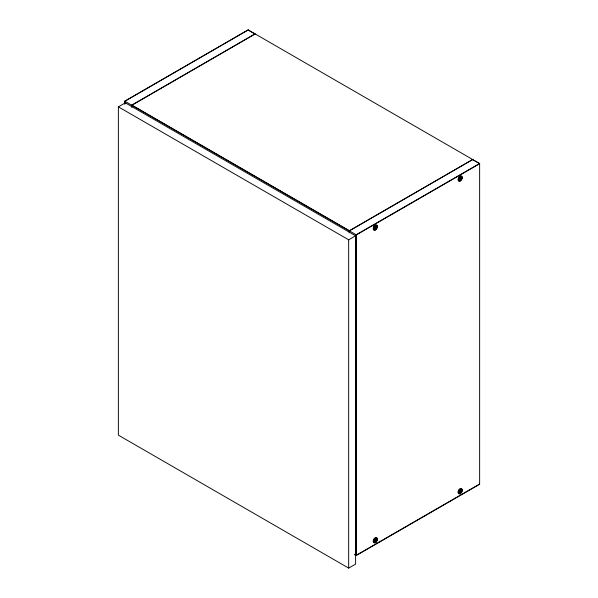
<?xml version="1.0" encoding="UTF-8"?>
<svg xmlns="http://www.w3.org/2000/svg" width="598" height="598" viewBox="0 0 598 598"><rect width="100%" height="100%" fill="white"/><g stroke="black" fill="none" stroke-linecap="round" stroke-linejoin="round"><path stroke-width="0.9" d="M124.885 104.059L124.885 101.256L248.177 29.9L479.633 163.531L479.633 484.245L356.191 555.52L354.644 554.623M356.191 555.52L356.191 234.797L479.633 163.531M375.133 541.212C373.668 539.874 375.933 539.082 377.024 539.845A2.235 1.293 -60 0 0 377.024 539.112L374.662 538.761L375.163 538.768A2.235 1.293 -60 0 1 375.791 538.402L375.933 539.575L377.024 539.112M374.042 228.331L375.163 229.647A2.235 1.293 -60 0 0 375.791 229.281C373.503 228.107 375.125 225.909 377.024 227.143A2.235 1.293 -60 0 0 377.024 226.41C373.937 225.042 375.185 227.845 377.024 226.41M460.049 492.266L459.526 491.264M458.472 179.236L459.227 180.611L459.914 179.482L459.967 180.574A2.235 1.293 -60 0 0 460.662 180.282C458.397 179.071 460.012 176.971 461.895 178.144A2.235 1.293 -60 0 0 461.895 177.412L460.759 177.202M349.396 230.88L472.689 159.524L349.247 230.791L349.247 232.652M374.042 541.033L375.133 542.304A2.235 1.293 -60 0 0 375.791 541.975L375.933 540.637L377.024 539.845M461.895 177.412L460.804 177.883L460.632 176.702A2.235 1.293 -60 0 0 460.026 177.068L459.862 178.458L458.793 179.206A2.235 1.293 -60 0 0 458.793 179.938L459.884 179.467L458.726 178.795M460.662 492.984L459.862 492.154L459.227 493.313L458.733 491.496L459.997 493.313A2.235 1.293 -60 0 0 460.662 492.984L460.796 491.646L461.895 490.846A2.235 1.293 -60 0 0 461.895 490.113C459.286 488.97 459.862 491.429 461.895 490.113M375.791 229.281L375.933 227.935L377.024 227.143M375.163 538.768L375.043 540.061L373.929 540.898A2.235 1.293 -60 0 0 373.929 541.631L374.931 541.138L375.791 541.975M460.662 180.282L460.804 178.937L461.895 178.144M460.026 493.343L460.026 492.475C455.37 490.502 462.052 491.96 458.778 492.61A2.235 1.293 -60 0 1 458.793 491.9L459.884 491.115L460.026 489.769A2.235 1.293 -60 0 1 460.662 489.403L460.804 490.584L461.462 489.433L459.369 489.777M459.556 491.167L460.139 490.524L461.895 490.846M374.355 229.61L375.021 228.466L373.862 227.793M375.028 538.477L374.782 538.91L375.94 539.583L376.598 538.432L375.708 538.462M373.862 540.495L375.021 541.168L374.355 542.311L373.608 541.055M124.735 103.97L124.735 101.167L248.177 29.9M118.367 106.848L125.311 102.841L355.608 235.799L355.608 564.093L348.664 568.1L118.367 435.135L118.367 106.848L348.664 239.813L355.608 235.799M131.829 105.27L255.122 33.907L131.68 105.181L131.68 107.042M124.735 101.167L356.341 234.887L479.633 163.71L472.689 159.696M460.251 177.113L459.556 177.12M375.163 229.647L375.021 228.466L373.929 228.929A2.235 1.293 -60 0 1 373.929 228.204L375.021 227.412L375.163 226.066A2.235 1.293 -60 0 1 375.791 225.7L375.933 226.881L376.598 225.738L374.684 226.119L375.163 226.066M479.633 484.066L356.341 555.25L354.801 554.361M459.578 176.724L460.632 176.702M459.324 177.083L460.026 177.068M375.185 225.708L375.791 225.7M460.004 489.411L460.632 489.403M375.133 538.409L375.761 538.402M459.563 489.777L460.026 489.769M460.139 489.792L460.198 489.799A1.42 0.822 -60 0 1 460.139 490.524M248.177 30.079L255.122 34.086M460.826 177.285L461.791 177.838M459.503 176.903L461.14 177.845M459.989 177.912L461.14 178.578M458.479 177.599L461.462 179.318M459.503 178.75L460.662 179.415M458.868 179.108L460.026 179.781M460.348 180.947L458.987 179.422L459.967 180.574M375.963 226.283L376.927 226.836M374.64 225.902L376.277 226.844M375.118 226.911L376.277 227.576M373.608 226.597L376.598 228.316M374.64 227.741L375.791 228.414M374.004 228.107L375.163 228.78M374.109 228.443L375.477 229.946M460.348 489.104L459.503 489.328M459.503 489.598L461.14 490.547M459.989 490.607L461.14 491.279M458.479 490.293L461.462 492.019M459.503 491.444L460.662 492.117M458.173 491.788L458.898 492.206M375.477 538.103L374.64 538.327M374.64 538.596L376.277 539.546M375.118 539.605L376.277 540.278M373.608 539.291L376.598 541.018M374.64 540.442L375.791 541.108M374.004 540.809L375.163 541.474L375.163 542.341M373.309 540.786L374.034 541.205M354.801 554.533L356.341 555.43L356.341 234.887M458.793 179.206L458.412 178.51M458.793 179.938L458.367 179.168M373.929 228.204L373.608 227.629M373.929 228.929L373.481 228.13M458.793 491.9L458.427 491.25M458.778 492.61L458.367 491.862A2.781 1.607 -60 0 1 461.738 488.962A2.781 1.607 -60 0 1 460.856 493.275A2.781 1.607 -60 0 1 458.442 491.885M373.929 540.898L373.586 540.286M373.541 228.242L374.355 229.61M349.396 232.749L349.396 230.701L131.829 105.091L131.829 107.132M348.664 239.813L348.664 568.1M458.374 178.653A1.906 1.099 -60 0 1 460.453 176.567A1.906 1.099 -60 0 1 460.453 179.123A1.906 1.099 -60 0 1 458.374 179.437M460.139 177.09A1.42 0.822 -60 0 1 460.139 177.823M459.503 178.922A1.42 0.822 -60 0 1 458.95 179.273M459.563 177.307A0.792 0.456 -60 0 1 459.563 178.271M459.384 178.496A0.792 0.456 -60 0 1 458.95 178.727M375.275 226.089A1.42 0.822 -60 0 1 375.275 226.821M374.64 227.92A1.42 0.822 -60 0 1 374.079 228.264M374.662 226.298A0.792 0.456 -60 0 1 374.662 227.315M374.483 227.532A0.792 0.456 -60 0 1 374.049 227.726M458.374 491.347A1.906 1.099 -60 0 1 460.453 489.269A1.906 1.099 -60 0 1 460.453 491.825A1.906 1.099 -60 0 1 458.374 492.139M459.563 490.009A0.792 0.456 -60 0 1 459.563 490.973M459.309 491.264A0.792 0.456 -60 0 1 458.673 491.257M459.503 491.623A1.42 0.822 -60 0 1 458.868 491.99M373.473 540.592A1.906 1.099 -60 0 1 375.357 538.245A1.906 1.099 -60 0 1 375.828 540.428A1.906 1.099 -60 0 1 373.66 541.467M374.662 538.992A0.792 0.456 -60 0 1 374.662 540.016M374.4 540.293A0.792 0.456 -60 0 1 374.049 540.428M375.275 538.791A1.42 0.822 -60 0 1 375.275 539.516M374.64 540.622A1.42 0.822 -60 0 1 374.079 540.966M459.899 176.776L459.645 177.217L460.804 177.883L461.462 176.739L459.892 176.776M458.412 179.243L458.389 179.206A2.781 1.607 -60 0 1 461.738 176.268A2.781 1.607 -60 0 1 460.856 180.574A2.781 1.607 -60 0 1 458.442 179.183M460.639 180.14A2.048 1.181 -60 0 0 461.424 176.941A2.048 1.181 -60 0 0 458.972 178.952A2.048 1.181 -60 0 0 460.639 180.14M375.776 229.139A2.048 1.181 -60 0 0 376.553 225.939A2.048 1.181 -60 0 0 374.101 227.943A2.048 1.181 -60 0 0 375.776 229.139M460.639 492.834A2.048 1.181 -60 0 0 461.424 489.635A2.048 1.181 -60 0 0 458.972 491.646A2.048 1.181 -60 0 0 460.639 492.834M375.776 541.833A2.048 1.181 -60 0 0 376.553 538.634A2.048 1.181 -60 0 0 374.101 540.644A2.048 1.181 -60 0 0 375.776 541.833M460.542 180.394A2.781 1.607 -60 0 0 461.424 176.089A2.781 1.607 -60 0 0 458.135 179.004A2.781 1.607 -60 0 0 460.542 180.394M375.679 229.393A2.781 1.607 -60 0 0 376.561 225.087A2.781 1.607 -60 0 0 373.272 228.002A2.781 1.607 -60 0 0 375.679 229.393M374.946 228.765A1.906 1.099 -60 0 0 375.91 225.745A1.906 1.099 -60 0 0 373.586 227.352A1.906 1.099 -60 0 0 374.946 228.765M375.985 229.572A2.781 1.607 -60 0 0 376.867 225.267A2.781 1.607 -60 0 0 373.578 228.182A2.781 1.607 -60 0 0 375.985 229.572M460.542 493.096A2.781 1.607 -60 0 0 461.424 488.783A2.781 1.607 -60 0 0 458.135 491.706A2.781 1.607 -60 0 0 460.542 493.096M375.679 542.094A2.781 1.607 -60 0 0 376.561 537.781A2.781 1.607 -60 0 0 373.272 540.704A2.781 1.607 -60 0 0 375.679 542.094M375.985 542.274A2.781 1.607 -60 0 0 376.867 537.961A2.781 1.607 -60 0 0 373.578 540.884A2.781 1.607 -60 0 0 375.985 542.274"/></g></svg>
